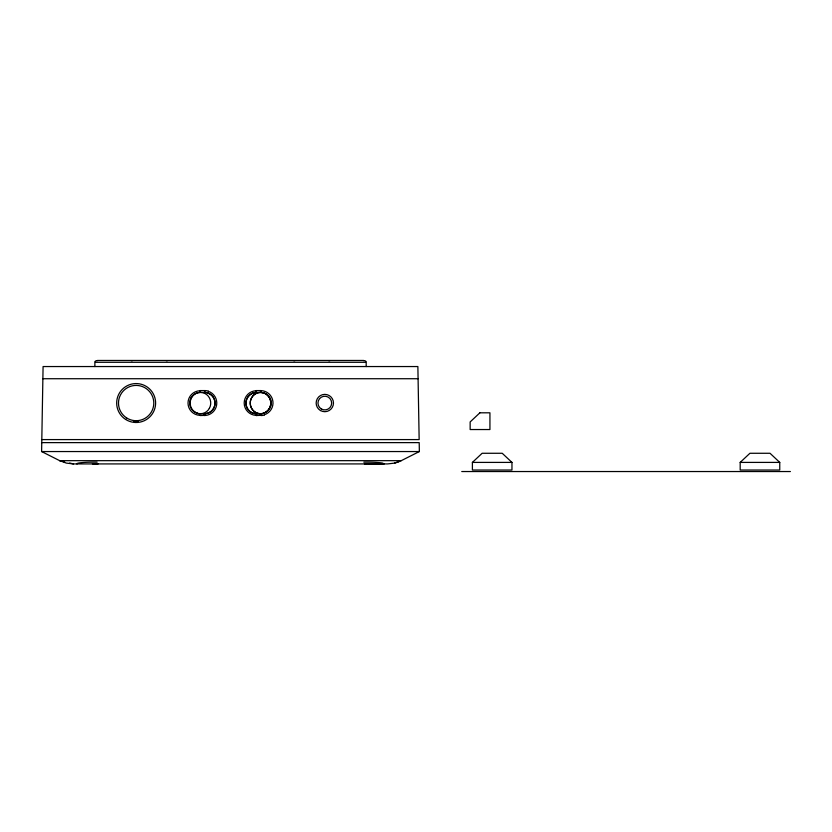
<?xml version="1.0" encoding="UTF-8"?>
<svg xmlns="http://www.w3.org/2000/svg" width="832" height="832" viewBox="0 0 832 832"><rect width="100%" height="100%" fill="white"/><g stroke="black" fill="none" stroke-linecap="round" stroke-linejoin="round"><path stroke-width="1.25" d="M94.879 366.548L94.879 362.294L366.184 362.294L366.184 366.548M200.044 415.532L204.838 415.407M256.121 415.532L260.915 415.324M260.915 414.866L260.915 413.878M204.838 415.532L204.838 415.49A12.418 12.418 0 0 0 208.322 391.31M399.058 461.677L394.607 463.102L387.566 463.923L73.403 463.923L66.352 463.102L59.686 460.668L41.6 451.547L43.087 366.548L417.872 366.548L419.151 439.587L41.808 439.587M472.399 462.405L482.134 453.274L502.226 453.274L511.961 462.405L511.961 470.018L472.399 470.018L472.399 462.405L511.961 462.405M740.189 462.405L749.923 453.274L770.016 453.274L779.75 462.405L779.75 470.018L740.189 470.018L740.189 462.405L779.75 462.405M394.607 463.102L401.263 460.668L419.359 451.547L419.203 442.624L41.756 442.624M77.251 463.84L76.825 463.902A19.76 1.872 0.6 0 1 97.146 462.155M367.619 463.861L384.103 463.902A19.76 1.872 -0.6 0 1 384.134 463.902L384.103 463.902M366.704 463.882L364.374 463.923M97.354 360.464L363.709 360.464M42.869 378.726L418.08 378.726M208.374 391.144A11.762 11.762 0 0 0 204.776 390.582L199.982 390.582L199.982 392.434A10.598 10.598 0 0 0 197.101 413.14M199.982 392.434L204.776 392.434A9.942 9.942 0 0 1 207.813 392.912M253.136 392.912A9.963 9.953 0 0 1 256.173 392.434L260.967 392.434A10.525 10.525 0 0 1 263.817 413.026M256.131 413.743L260.915 413.743A9.963 9.953 0 0 0 263.983 413.275M133.838 421.325L138.143 421.325M41.6 451.547L419.359 451.547M401.263 460.668L59.686 460.668L64.667 461.854M461.75 471.536L790.4 471.536M98.114 463.923L92.425 463.84M69.659 463.039L73.393 463.923M204.828 414.908L204.828 413.847L200.034 413.743A9.942 9.942 0 0 1 196.976 413.275M260.967 392.434L260.967 390.582L256.173 390.582L256.173 392.434M256.61 413.743L256.61 415.532M204.776 390.582L204.776 392.434M204.35 413.743L204.35 415.532M257.109 413.691A10.65 10.286 89.7 0 1 245.898 403.094A10.65 10.286 89.7 0 1 257.098 392.486M203.85 392.486A10.65 10.286 -89.7 0 1 215.062 403.094A10.65 10.286 -89.7 0 1 203.85 413.691M200.044 415.345A12.293 12.293 0 0 1 188.011 403.073A12.293 12.293 0 0 1 199.992 390.759M207.75 393.068A10.598 10.598 0 0 1 204.828 413.702M256.131 415.355A12.314 12.314 0 0 1 244.192 403.021A12.314 12.314 0 0 1 256.183 390.738M256.131 413.702A10.525 10.525 0 0 1 253.25 393.182M264.451 415.012A11.783 11.783 0 0 1 260.915 415.532M260.967 390.614A12.355 12.345 0 0 1 264.358 414.731M94.952 361.65A2.392 2.319 -89 0 1 97.313 360.693M363.75 360.693A2.392 2.319 90 0 1 366.122 361.639M328.702 360.693A2.382 2.309 88.6 0 1 329.784 360.724M131.279 360.724A2.392 2.319 -90 0 1 132.35 360.693M293.696 360.682A2.371 2.298 87.7 0 1 294.767 360.724M166.296 360.724A2.371 2.298 -90 0 1 167.367 360.682M190.611 399.09A10.494 10.494 0 0 1 191.568 397.29M363.813 462.155A19.76 1.872 -0.6 0 1 382.97 463.185M479.887 412.807L470.153 421.938L470.153 429.541L489.934 429.541L489.934 412.807L479.887 412.807M269.038 409.032A10.65 10.286 -90 0 0 261.248 392.444A10.65 10.286 -90 0 0 251.264 407.722A10.65 10.286 -90 0 0 269.038 409.032M251.607 397.738A10.65 10.286 89.7 0 0 260.52 413.722A10.65 10.286 89.7 0 0 269.422 397.738A10.65 10.286 89.7 0 0 251.607 397.738M209.352 408.387A10.65 10.286 -90 0 0 200.439 392.413A10.65 10.286 -90 0 0 191.526 408.387A10.65 10.286 -90 0 0 209.352 408.387M321.391 409.001A6.843 6.843 0 0 0 331.656 403.062A6.843 6.843 0 0 0 321.391 397.134A6.843 6.843 0 0 0 321.391 409.001M126.589 417.903A17.649 17.649 0 0 0 153.774 403.926A17.649 17.649 0 0 0 128.066 387.369A17.649 17.649 0 0 0 126.589 417.903M125.601 419.411A19.479 19.479 0 0 0 155.594 403.978A19.479 19.479 0 0 0 127.234 385.715A19.479 19.479 0 0 0 125.601 419.411M320.486 410.54A8.663 8.663 0 0 0 333.476 403.031A8.663 8.663 0 0 0 320.486 395.533A8.663 8.663 0 0 0 320.486 410.54"/></g></svg>
